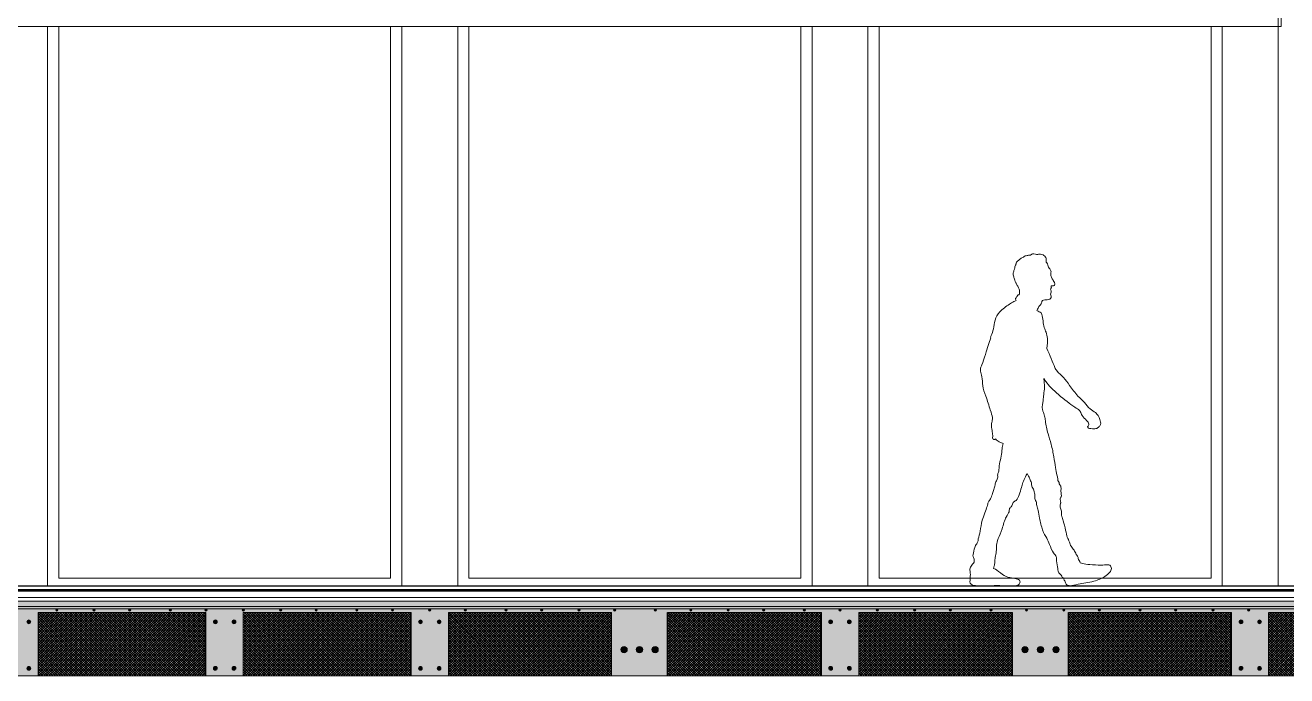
# Model space of a CAD drawing. Header units: metres. Extents: x -175 to 101, y -7 to 93.
# Drawn here: x 47.46 to 54.22, y -5.43 to -1.94 of the extents above; entities that cross this region are included whole.
import ezdxf

# ---------------------------------------------------------------- set-up
doc = ezdxf.new("R2010")
doc.units = ezdxf.units.M
for name, color, linetype, lineweight, transparency in [('DC_ARMADURA', 251, 'Continuous', 9, 0.3), ('DC_SOMBREADO', 252, 'Continuous', 9, 0.4), ('DC_TRANSPARENTE', 251, 'Continuous', 9, 0.4), ('DG_PERSONAS', 252, 'Continuous', 9, 0.3)]:
    doc.layers.add(name, color=color, linetype=linetype, lineweight=lineweight, transparency=transparency)
doc.layers.add('DC_LINEA', color=251, linetype='Continuous', lineweight=9)
pattern_1 = [(45, (-1.294289, -17.870023), (-0.0067351921, 0.0067351921), []), (135, (-1.294289, -17.870023), (-0.0067351921, -0.0067351921), [])]

# ---------------------------------------------------------------- blocks, each defined once
blk = doc.blocks.new('EPS')
at = {"layer": 'DC_SOMBREADO', "linetype": 'Continuous', "transparency": 33554577}
h = blk.add_hatch(dxfattribs=at)
h.set_pattern_fill('ANSI37', color=9, scale=0.003)
h.set_pattern_definition([(45, (-0.414305, -0.79556), (-0.006735192091, 0.006735192091), []), (135, (-0.414305, -0.79556), (-0.006735192091, -0.006735192091), [])])
h.paths.add_polyline_path([(-6232.4327, 2478.7017), (-6233.3077, 2478.7017), (-6233.3077, 2478.3617), (-6232.4327, 2478.3617)])
blk.add_line((-6233.3077, 2478.7017), (-6232.4327, 2478.7017))
at = {"layer": 'DC_LINEA', "linetype": 'Continuous'}
for p, q in [((-6233.3077, 2478.3617), (-6233.3077, 2478.7017)), ((-6232.4327, 2478.3617), (-6232.4327, 2478.7017))]:
    blk.add_line(p, q, dxfattribs=at)
at = {"layer": 'DC_TRANSPARENTE', "linetype": 'Continuous'}
blk.add_line((-6232.4327, 2478.3617), (-6233.3077, 2478.3617), dxfattribs=at)

msp = doc.modelspace()

# ---------------------------------------------------------------- hatches: boundary and pattern name
at = {"layer": 'DC_ARMADURA'}
h = msp.add_hatch(color=256, dxfattribs=at)
edge = h.paths.add_edge_path()
edge.add_arc((47.6281, -5.0746), 0.006, 0, 360)
h = msp.add_hatch(color=256, dxfattribs=at)
edge = h.paths.add_edge_path()
edge.add_arc((47.8281, -5.0746), 0.006, 0, 360)
h = msp.add_hatch(color=256, dxfattribs=at)
edge = h.paths.add_edge_path()
edge.add_arc((48.0191, -5.0746), 0.006, 0, 360)
h = msp.add_hatch(color=256, dxfattribs=at)
edge = h.paths.add_edge_path()
edge.add_arc((48.2371, -5.0746), 0.006, 0, 360)
h = msp.add_hatch(color=256, dxfattribs=at)
edge = h.paths.add_edge_path()
edge.add_arc((48.4281, -5.0746), 0.006, 0, 360)
h = msp.add_hatch(color=256, dxfattribs=at)
edge = h.paths.add_edge_path()
edge.add_arc((48.6281, -5.0746), 0.006, 0, 360)
h = msp.add_hatch(color=256, dxfattribs=at)
edge = h.paths.add_edge_path()
edge.add_arc((48.8281, -5.0746), 0.006, 0, 360)
h = msp.add_hatch(color=256, dxfattribs=at)
edge = h.paths.add_edge_path()
edge.add_arc((49.0191, -5.0746), 0.006, 0, 360)
h = msp.add_hatch(color=256, dxfattribs=at)
edge = h.paths.add_edge_path()
edge.add_arc((49.2371, -5.0746), 0.006, 0, 360)
h = msp.add_hatch(color=256, dxfattribs=at)
edge = h.paths.add_edge_path()
edge.add_arc((49.4281, -5.0746), 0.006, 0, 360)
h = msp.add_hatch(color=256, dxfattribs=at)
edge = h.paths.add_edge_path()
edge.add_arc((49.6281, -5.0746), 0.006, 0, 360)
h = msp.add_hatch(color=256, dxfattribs=at)
edge = h.paths.add_edge_path()
edge.add_arc((49.8191, -5.0746), 0.006, 0, 360)
h = msp.add_hatch(color=256, dxfattribs=at)
edge = h.paths.add_edge_path()
edge.add_arc((50.0371, -5.0746), 0.006, 0, 360)
h = msp.add_hatch(color=256, dxfattribs=at)
edge = h.paths.add_edge_path()
edge.add_arc((50.2281, -5.0746), 0.006, 0, 360)
h = msp.add_hatch(color=256, dxfattribs=at)
edge = h.paths.add_edge_path()
edge.add_arc((50.4281, -5.0746), 0.006, 0, 360)
h = msp.add_hatch(color=256, dxfattribs=at)
edge = h.paths.add_edge_path()
edge.add_arc((50.6191, -5.0746), 0.006, 0, 360)
h = msp.add_hatch(color=256, dxfattribs=at)
edge = h.paths.add_edge_path()
edge.add_arc((50.8371, -5.0746), 0.006, 0, 360)
h = msp.add_hatch(color=256, dxfattribs=at)
edge = h.paths.add_edge_path()
edge.add_arc((51.0281, -5.0746), 0.006, 0, 360)
h = msp.add_hatch(color=256, dxfattribs=at)
edge = h.paths.add_edge_path()
edge.add_arc((51.2281, -5.0746), 0.006, 0, 360)
h = msp.add_hatch(color=256, dxfattribs=at)
edge = h.paths.add_edge_path()
edge.add_arc((51.4191, -5.0746), 0.006, 0, 360)
h = msp.add_hatch(color=256, dxfattribs=at)
edge = h.paths.add_edge_path()
edge.add_arc((51.6371, -5.0746), 0.006, 0, 360)
h = msp.add_hatch(color=256, dxfattribs=at)
edge = h.paths.add_edge_path()
edge.add_arc((51.8281, -5.0746), 0.006, 0, 360)
h = msp.add_hatch(color=256, dxfattribs=at)
edge = h.paths.add_edge_path()
edge.add_arc((52.0281, -5.0746), 0.006, 0, 360)
h = msp.add_hatch(color=256, dxfattribs=at)
edge = h.paths.add_edge_path()
edge.add_arc((52.2281, -5.0746), 0.006, 0, 360)
h = msp.add_hatch(color=256, dxfattribs=at)
edge = h.paths.add_edge_path()
edge.add_arc((52.4191, -5.0746), 0.006, 0, 360)
h = msp.add_hatch(color=256, dxfattribs=at)
edge = h.paths.add_edge_path()
edge.add_arc((52.6371, -5.0746), 0.006, 0, 360)
h = msp.add_hatch(color=256, dxfattribs=at)
edge = h.paths.add_edge_path()
edge.add_arc((52.8281, -5.0746), 0.006, 0, 360)
h = msp.add_hatch(color=256, dxfattribs=at)
edge = h.paths.add_edge_path()
edge.add_arc((53.0281, -5.0746), 0.006, 0, 360)
h = msp.add_hatch(color=256, dxfattribs=at)
edge = h.paths.add_edge_path()
edge.add_arc((53.2191, -5.0746), 0.006, 0, 360)
h = msp.add_hatch(color=256, dxfattribs=at)
edge = h.paths.add_edge_path()
edge.add_arc((53.4371, -5.0746), 0.006, 0, 360)
h = msp.add_hatch(color=256, dxfattribs=at)
edge = h.paths.add_edge_path()
edge.add_arc((53.6281, -5.0746), 0.006, 0, 360)
h = msp.add_hatch(color=256, dxfattribs=at)
edge = h.paths.add_edge_path()
edge.add_arc((53.8281, -5.0746), 0.006, 0, 360)
h = msp.add_hatch(color=256, dxfattribs=at)
edge = h.paths.add_edge_path()
edge.add_arc((54.0191, -5.0746), 0.006, 0, 360)
h = msp.add_hatch(color=256, dxfattribs=at)
edge = h.paths.add_edge_path()
edge.add_arc((47.4781, -5.1386), 0.01, 0, 360)
h = msp.add_hatch(color=256, dxfattribs=at)
edge = h.paths.add_edge_path()
edge.add_arc((48.4781, -5.1386), 0.01, 0, 360)
h = msp.add_hatch(color=256, dxfattribs=at)
edge = h.paths.add_edge_path()
edge.add_arc((48.5781, -5.1386), 0.01, 0, 360)
h = msp.add_hatch(color=256, dxfattribs=at)
edge = h.paths.add_edge_path()
edge.add_arc((49.5781, -5.1386), 0.01, 0, 360)
h = msp.add_hatch(color=256, dxfattribs=at)
edge = h.paths.add_edge_path()
edge.add_arc((49.6781, -5.1386), 0.01, 0, 360)
h = msp.add_hatch(color=256, dxfattribs=at)
edge = h.paths.add_edge_path()
edge.add_arc((51.7781, -5.1386), 0.01, 0, 360)
h = msp.add_hatch(color=256, dxfattribs=at)
edge = h.paths.add_edge_path()
edge.add_arc((51.8781, -5.1386), 0.01, 0, 360)
h = msp.add_hatch(color=256, dxfattribs=at)
edge = h.paths.add_edge_path()
edge.add_arc((53.9781, -5.1386), 0.01, 0, 360)
h = msp.add_hatch(color=256, dxfattribs=at)
edge = h.paths.add_edge_path()
edge.add_arc((54.0781, -5.1386), 0.01, 0, 360)
h = msp.add_hatch(color=256, dxfattribs=at)
edge = h.paths.add_edge_path()
edge.add_arc((50.6699, -5.2876), 0.0173, 0, 360)
h = msp.add_hatch(color=256, dxfattribs=at)
edge = h.paths.add_edge_path()
edge.add_arc((50.7531, -5.2876), 0.0173, 0, 360)
h = msp.add_hatch(color=256, dxfattribs=at)
edge = h.paths.add_edge_path()
edge.add_arc((50.8364, -5.2876), 0.0173, 0, 360)
h = msp.add_hatch(color=256, dxfattribs=at)
edge = h.paths.add_edge_path()
edge.add_arc((52.8199, -5.2876), 0.0173, 0, 360)
h = msp.add_hatch(color=256, dxfattribs=at)
edge = h.paths.add_edge_path()
edge.add_arc((52.9031, -5.2876), 0.0173, 0, 360)
h = msp.add_hatch(color=256, dxfattribs=at)
edge = h.paths.add_edge_path()
edge.add_arc((52.9864, -5.2876), 0.0173, 0, 360)
h = msp.add_hatch(color=256, dxfattribs=at)
edge = h.paths.add_edge_path()
edge.add_arc((47.4781, -5.3876), 0.01, 0, 360)
h = msp.add_hatch(color=256, dxfattribs=at)
edge = h.paths.add_edge_path()
edge.add_arc((48.4781, -5.3876), 0.01, 0, 360)
h = msp.add_hatch(color=256, dxfattribs=at)
edge = h.paths.add_edge_path()
edge.add_arc((48.5781, -5.3876), 0.01, 0, 360)
h = msp.add_hatch(color=256, dxfattribs=at)
edge = h.paths.add_edge_path()
edge.add_arc((49.5781, -5.3876), 0.01, 0, 360)
h = msp.add_hatch(color=256, dxfattribs=at)
edge = h.paths.add_edge_path()
edge.add_arc((49.6781, -5.3876), 0.01, 0, 360)
h = msp.add_hatch(color=256, dxfattribs=at)
edge = h.paths.add_edge_path()
edge.add_arc((51.7781, -5.3876), 0.01, 0, 360)
h = msp.add_hatch(color=256, dxfattribs=at)
edge = h.paths.add_edge_path()
edge.add_arc((51.8781, -5.3876), 0.01, 0, 360)
h = msp.add_hatch(color=256, dxfattribs=at)
edge = h.paths.add_edge_path()
edge.add_arc((53.9781, -5.3876), 0.01, 0, 360)
h = msp.add_hatch(color=256, dxfattribs=at)
edge = h.paths.add_edge_path()
edge.add_arc((54.0781, -5.3876), 0.01, 0, 360)
at = {"layer": 'DC_LINEA', "transparency": 33554651}
h = msp.add_hatch(dxfattribs=at)
h.set_pattern_fill('AR-CONC', color=256, scale=0.001)
h.set_pattern_definition([(50, (-0.87998, -10.63795), (0.18218467, -0.0159391), [0.01905, -0.20955]), (355, (-0.87998, -10.63795), (-0.0352434, 0.19105685), [0.01524, -0.1676406]), (100.45144, (-0.8648, -10.63928), (0.14694125, 0.17511775), [0.01619, -0.17809024]), (46.1842, (-0.87998, -10.58715), (0.271079, -0.0420423), [0.028575, -0.314325]), (96.63556, (-0.8574, -10.59066), (0.2374041, 0.2474261), [0.024285, -0.2671356]), (351.18415, (-0.87998, -10.58715), (0.2374041, 0.2474261), [0.02286, -0.2514597]), (21, (-0.85458, -10.59985), (0.1516144, -0.1022652), [0.01905, -0.20955]), (326, (-0.85458, -10.59985), (0.061802, 0.18418797), [0.01524, -0.16764]), (71.45144, (-0.84195, -10.60837), (0.2134164, 0.08192277), [0.01619, -0.17808994]), (37.5, (-0.879984, -10.63795), (0.0030886, 0.08455504), [0, -0.165608, 0, -0.17018, 0, -0.168275]), (7.5, (-0.87998, -10.63795), (0.06681966, 0.10018057), [0, -0.097028, 0, -0.161798, 0, -0.064135]), (327.5, (-0.936626, -10.63795), (0.135590595, -0.005728744), [0, -0.0635, 0, -0.19812, 0, -0.26289]), (317.5, (-0.96203, -10.63795), (0.14812918, 0.0254265), [0, -0.08255, 0, -0.131572, 0, -0.18669])])
h.paths.add_polyline_path([(52.7531, -5.0876), (51.9281, -5.0876), (51.9281, -5.4276), (51.7281, -5.4276), (51.7281, -5.0876), (50.9031, -5.0876), (50.9031, -5.3776), (50.9031, -5.4276), (50.6031, -5.4276), (50.6031, -5.0876), (49.7281, -5.0876), (49.7281, -5.4276), (49.5281, -5.4276), (49.5281, -5.0876), (48.6281, -5.0876), (48.6281, -5.4276), (48.4281, -5.4276), (48.4281, -5.0876), (47.5281, -5.0876), (47.5281, -5.3776), (47.5281, -5.4276), (47.3281, -5.4276), (47.3281, -5.0876), (46.4531, -5.0876), (46.4531, -5.4276), (46.1531, -5.4276), (46.1531, -5.0876), (45.3281, -5.0876), (45.3281, -5.4276), (45.1281, -5.4276), (45.1281, -5.0876), (44.2531, -5.0876), (44.2531, -5.4276), (43.1781, -5.4276), (43.1781, -5.0276), (60.4781, -5.0276), (60.4781, -5.4276), (59.4031, -5.4276), (59.4031, -5.0876), (58.5281, -5.0876), (58.5281, -5.4276), (58.3281, -5.4276), (58.3281, -5.0876), (57.5031, -5.0876), (57.5031, -5.3776), (57.5031, -5.4276), (57.2031, -5.4276), (57.2031, -5.0876), (56.3281, -5.0876), (56.3281, -5.4276), (56.1281, -5.4276), (56.1281, -5.0876), (55.2281, -5.0876), (55.2281, -5.4276), (55.0281, -5.4276), (55.0281, -5.0876), (54.1281, -5.0876), (54.1281, -5.4276), (53.9281, -5.4276), (53.9281, -5.0876), (53.0531, -5.0876), (53.0531, -5.4276), (52.7531, -5.4276)])
at = {"layer": 'DC_SOMBREADO', "linetype": 'Continuous', "transparency": 33554577}
h = msp.add_hatch(dxfattribs=at)
h.set_pattern_fill('ANSI37', color=9, scale=0.003)
h.set_pattern_definition([(45, (2.005711, -17.870023), (-0.006735192, 0.006735192), []), (135, (2.005711, -17.870023), (-0.006735192, -0.006735192), [])])
h.paths.add_polyline_path([(47.5281, -5.0876), (48.4281, -5.0876), (48.4281, -5.4276), (47.5281, -5.4276)])
h = msp.add_hatch(dxfattribs=at)
h.set_pattern_fill('ANSI37', color=9, scale=0.003)
h.set_pattern_definition([(45, (0.905711, -17.870023), (-0.0067351921, 0.0067351921), []), (135, (0.905711, -17.870023), (-0.0067351921, -0.0067351921), [])])
h.paths.add_polyline_path([(48.6281, -5.0876), (49.5281, -5.0876), (49.5281, -5.4276), (48.6281, -5.4276)])
h = msp.add_hatch(dxfattribs=at)
h.set_pattern_fill('ANSI37', color=9, scale=0.003)
h.set_pattern_definition(pattern_1)
h.paths.add_polyline_path([(50.9031, -5.0876), (51.7281, -5.0876), (51.7281, -5.4276), (50.9031, -5.4276)])
h = msp.add_hatch(dxfattribs=at)
h.set_pattern_fill('ANSI37', color=9, scale=0.003)
h.set_pattern_definition(pattern_1)
h.paths.add_polyline_path([(52.7531, -5.0876), (51.9281, -5.0876), (51.9281, -5.4276), (52.7531, -5.4276)])
h = msp.add_hatch(dxfattribs=at)
h.set_pattern_fill('ANSI37', color=9, scale=0.003)
h.set_pattern_definition([(45, (-0.194289, -17.870023), (-0.0067351921, 0.0067351921), []), (135, (-0.194289, -17.870023), (-0.0067351921, -0.0067351921), [])])
h.paths.add_polyline_path([(55.0281, -5.0876), (54.1281, -5.0876), (54.1281, -5.4276), (55.0281, -5.4276)])

# ---------------------------------------------------------------- linework, layer by layer
for p, q in [((60.4205, -4.9476), (43.2358, -4.9471)), ((60.4205, -4.9676), (43.2358, -4.9671)), ((43.2358, -4.9726), (60.4205, -4.9731)), ((48.4281, -5.4276), (48.4281, -5.0876)), ((49.5281, -5.4276), (49.5281, -5.0876)), ((50.6031, -5.4276), (50.6031, -5.0876)), ((50.9031, -5.4276), (50.9031, -5.0876)), ((50.9031, -5.0876), (51.7281, -5.0876)), ((51.7281, -5.4276), (51.7281, -5.0876)), ((51.9281, -5.0876), (52.7531, -5.0876)), ((52.7531, -5.4276), (52.7531, -5.0876)), ((53.0531, -5.4276), (53.0531, -5.0876)), ((53.9281, -5.4276), (53.9281, -5.0876)), ((54.1281, -5.0876), (55.0281, -5.0876)), ((54.1281, -5.4276), (54.1281, -5.0876))]:
    msp.add_line(p, q)
msp.add_lwpolyline([(43.2358, -5.007), (60.4199, -5.0075)])
at = {"layer": 'DC_ARMADURA', "ltscale": 0.2}
for p, q in [((60.4491, -5.0566), (43.2071, -5.0566)), ((60.4491, -5.0686), (43.2071, -5.0686))]:
    msp.add_line(p, q, dxfattribs=at)
for centre in [(47.6281, -5.0746), (47.8281, -5.0746), (48.0191, -5.0746), (48.2371, -5.0746), (48.4281, -5.0746), (48.6281, -5.0746), (48.8281, -5.0746), (49.0191, -5.0746), (49.2371, -5.0746), (49.4281, -5.0746), (49.6281, -5.0746), (49.8191, -5.0746), (50.0371, -5.0746), (50.2281, -5.0746), (50.4281, -5.0746), (50.6191, -5.0746), (50.8371, -5.0746), (51.0281, -5.0746), (51.2281, -5.0746), (51.4191, -5.0746), (51.6371, -5.0746), (51.8281, -5.0746), (52.0281, -5.0746), (52.2281, -5.0746), (52.4191, -5.0746), (52.6371, -5.0746), (52.8281, -5.0746), (53.0281, -5.0746), (53.2191, -5.0746), (53.4371, -5.0746), (53.6281, -5.0746), (53.8281, -5.0746), (54.0191, -5.0746)]:
    msp.add_circle(centre, 0.006, dxfattribs=at)
at = {"layer": 'DC_ARMADURA'}
for centre, radius in [((47.4781, -5.1386), 0.01), ((48.4781, -5.1386), 0.01), ((48.5781, -5.1386), 0.01), ((49.5781, -5.1386), 0.01), ((49.6781, -5.1386), 0.01), ((51.7781, -5.1386), 0.01), ((51.8781, -5.1386), 0.01), ((53.9781, -5.1386), 0.01), ((54.0781, -5.1386), 0.01), ((50.6699, -5.2876), 0.0173), ((50.7531, -5.2876), 0.0173), ((50.8364, -5.2876), 0.0173), ((52.8199, -5.2876), 0.0173), ((52.9031, -5.2876), 0.0173), ((52.9864, -5.2876), 0.0173), ((47.4781, -5.3876), 0.01), ((48.4781, -5.3876), 0.01), ((48.5781, -5.3876), 0.01), ((49.5781, -5.3876), 0.01), ((49.6781, -5.3876), 0.01), ((51.7781, -5.3876), 0.01), ((51.8781, -5.3876), 0.01), ((53.9781, -5.3876), 0.01), ((54.0781, -5.3876), 0.01)]:
    msp.add_circle(centre, radius, dxfattribs=at)
at = {"layer": 'DC_LINEA'}
for p, q in [((54.1781, -1.9472), (54.1781, -0.8773)), ((54.1931, -1.9472), (54.1931, -0.8773)), ((48.4281, -5.0876), (47.5281, -5.0876)), ((49.5281, -5.0876), (48.6281, -5.0876))]:
    msp.add_line(p, q, dxfattribs=at)
at = {"layer": 'DC_LINEA', "linetype": 'Continuous'}
for p, q in [((54.1931, -1.9472), (43.4575, -1.9472)), ((47.5281, -5.4276), (47.5281, -5.0876)), ((48.6281, -5.4276), (48.6281, -5.0876)), ((49.7281, -5.4276), (49.7281, -5.0876)), ((51.9281, -5.4276), (51.9281, -5.0876)), ((51.9281, -5.4276), (51.9281, -5.0876)), ((52.7531, -5.4276), (52.7531, -5.0876)), ((54.1281, -5.4276), (54.1281, -5.0876)), ((47.5281, -5.4276), (47.3281, -5.4276)), ((48.6281, -5.4276), (48.4281, -5.4276)), ((49.7281, -5.4276), (49.5281, -5.4276)), ((50.6031, -5.4276), (50.9031, -5.4276)), ((51.9281, -5.4276), (51.7281, -5.4276)), ((52.7531, -5.4276), (53.0531, -5.4276)), ((54.1281, -5.4276), (53.9281, -5.4276))]:
    msp.add_line(p, q, dxfattribs=at)
at = {"layer": 'DC_LINEA', "ltscale": 0.2}
msp.add_lwpolyline([(60.4781, -5.0276), (43.1781, -5.0276)], dxfattribs=at)
at = {"layer": 'DC_TRANSPARENTE', "linetype": 'Continuous'}
for p, q in [((47.5281, -5.4276), (48.4281, -5.4276)), ((48.6281, -5.4276), (49.5281, -5.4276)), ((50.9031, -5.4276), (51.7281, -5.4276)), ((52.7531, -5.4276), (51.9281, -5.4276)), ((55.0281, -5.4276), (54.1281, -5.4276))]:
    msp.add_line(p, q, dxfattribs=at)
for points in [[(54.1781, -4.9475), (54.1781, -1.282), (56.0781, -1.282), (56.0781, -4.9476)], [(47.5781, -4.9474), (47.5781, -1.9472)], [(49.4181, -1.9472), (49.4181, -4.9041), (47.6381, -4.9041), (47.6381, -1.9472)], [(49.4781, -1.9472), (49.4781, -4.9475)], [(49.7781, -4.9474), (49.7781, -1.9472)], [(51.6181, -1.9472), (51.6181, -4.9041), (49.8381, -4.9041), (49.8381, -1.9472)], [(51.6781, -1.9472), (51.6781, -4.9475)], [(51.9781, -4.9474), (51.9781, -1.9472)], [(53.8181, -1.9472), (53.8181, -4.9041), (52.0381, -4.9041), (52.0381, -1.9472)], [(53.8781, -1.9472), (53.8781, -4.9475)]]:
    msp.add_lwpolyline(points, dxfattribs=at)
at = {"layer": 'DG_PERSONAS'}
msp.add_open_spline([(52.651, -4.8522), (52.6527, -4.8479), (52.6548, -4.8374), (52.6595, -4.8181), (52.658, -4.7922), (52.6686, -4.761), (52.6652, -4.7273), (52.6763, -4.691), (52.6984, -4.6404), (52.7146, -4.5767), (52.7376, -4.5509), (52.7337, -4.5297), (52.7525, -4.5193), (52.7533, -4.4951), (52.7759, -4.4896), (52.7895, -4.4566), (52.8006, -4.4187), (52.8073, -4.3924), (52.8224, -4.3603), (52.8285, -4.3489), (52.8316, -4.3432), (52.837, -4.3542), (52.8439, -4.3667), (52.8464, -4.377), (52.8533, -4.3881), (52.8557, -4.3954), (52.8553, -4.4114), (52.8683, -4.4324), (52.8714, -4.4479), (52.8743, -4.4589), (52.8719, -4.483), (52.8823, -4.4917), (52.8816, -4.5167), (52.8922, -4.5429), (52.8978, -4.5842), (52.9129, -4.6499), (52.9359, -4.6882), (52.9514, -4.7225), (52.9692, -4.7695), (52.9904, -4.787), (52.9871, -4.8035), (52.9959, -4.8433), (52.9956, -4.8738), (53.0114, -4.8842), (53.0174, -4.8921), (53.0191, -4.9004), (53.027, -4.9033), (53.0292, -4.9107), (53.0355, -4.9252), (53.0423, -4.9415), (53.0639, -4.9474), (53.1077, -4.9352), (53.1895, -4.9247), (53.2474, -4.8985), (53.2745, -4.8765), (53.2869, -4.8528), (53.277, -4.8329), (53.26, -4.8324), (53.2263, -4.8351), (53.1688, -4.8324), (53.1321, -4.8273), (53.1207, -4.8234), (53.1162, -4.8217), (53.1136, -4.8105), (53.1034, -4.8022), (53.1065, -4.7934), (53.0936, -4.7765), (53.0846, -4.7524), (53.0655, -4.735), (53.0582, -4.7124), (53.053, -4.6958), (53.045, -4.6846), (53.0382, -4.6441), (53.0256, -4.6006), (53.0191, -4.5738), (53.0134, -4.5606), (53.018, -4.544), (53.0072, -4.5246), (53.0096, -4.5025), (53.0133, -4.4981), (53.0063, -4.4785), (53.0128, -4.4703), (53.0163, -4.4645), (53.0132, -4.445), (53.0125, -4.4326), (53.0147, -4.4099), (53.0014, -4.4006), (53.005, -4.3898), (52.9932, -4.3823), (52.9977, -4.3684), (52.9883, -4.3493), (52.9834, -4.3094), (52.9749, -4.253), (52.9625, -4.188), (52.9422, -4.132), (52.9364, -4.0964), (52.9282, -4.0616), (52.9271, -4.0354), (52.9197, -4.0178), (52.9152, -4.0096), (52.9121, -3.9941), (52.9125, -3.977), (52.918, -3.9546), (52.9181, -3.9281), (52.9261, -3.8903), (52.9233, -3.8554), (52.9211, -3.8377), (52.9207, -3.8335), (52.9279, -3.8449), (52.945, -3.8687), (52.9781, -3.9034), (53.064, -3.9747), (53.1008, -3.9949), (53.1191, -4.0097), (53.1226, -4.0339), (53.1511, -4.0575), (53.158, -4.0681), (53.1627, -4.0781), (53.1626, -4.0868), (53.1531, -4.0927), (53.1598, -4.1025), (53.1741, -4.1015), (53.1899, -4.1058), (53.2099, -4.1006), (53.2232, -4.0883), (53.2285, -4.0738), (53.2184, -4.0475), (53.2136, -4.0322), (53.1974, -4.0144), (53.1664, -3.9986), (53.14, -3.9594), (53.1022, -3.9299), (53.0581, -3.8708), (53.0297, -3.8294), (52.9899, -3.7962), (52.9796, -3.7743), (52.96, -3.7254), (52.9452, -3.6906), (52.9374, -3.6722), (52.9408, -3.6527), (52.942, -3.6195), (52.9341, -3.5861), (52.9219, -3.5601), (52.9167, -3.5286), (52.9138, -3.4996), (52.91, -3.4914), (52.9095, -3.4878), (52.9067, -3.4801), (52.8973, -3.4763), (52.888, -3.4717), (52.8842, -3.4695), (52.8859, -3.4649), (52.8898, -3.4564), (52.8987, -3.4413), (52.9073, -3.4373), (52.9095, -3.4198), (52.9194, -3.4113), (52.9462, -3.4125), (52.9586, -3.4062), (52.9613, -3.3923), (52.9545, -3.3816), (52.9603, -3.3718), (52.9603, -3.3633), (52.9578, -3.3583), (52.9564, -3.3511), (52.9635, -3.3475), (52.959, -3.3406), (52.9625, -3.3359), (52.9718, -3.3382), (52.9802, -3.3338), (52.9815, -3.325), (52.9746, -3.3132), (52.9691, -3.3027), (52.9581, -3.2876), (52.9595, -3.2664), (52.9598, -3.2564), (52.9505, -3.2425), (52.9425, -3.2327), (52.9422, -3.2194), (52.9362, -3.2125), (52.933, -3.2096), (52.9364, -3.1873), (52.9285, -3.1852), (52.9229, -3.1724), (52.9105, -3.1704), (52.8979, -3.1648), (52.8892, -3.1692), (52.8846, -3.1696), (52.8758, -3.168), (52.8605, -3.1641), (52.8545, -3.1685), (52.849, -3.1724), (52.8421, -3.1733), (52.8355, -3.1733), (52.8167, -3.1772), (52.8145, -3.1828), (52.8086, -3.1834), (52.7955, -3.1919), (52.7846, -3.2013), (52.7804, -3.2057), (52.7743, -3.2093), (52.7726, -3.2168), (52.7721, -3.2222), (52.7675, -3.226), (52.7642, -3.2483), (52.7569, -3.2625), (52.7568, -3.284), (52.7642, -3.3005), (52.7662, -3.3143), (52.7742, -3.3269), (52.7831, -3.3429), (52.7888, -3.3535), (52.7926, -3.3697), (52.7904, -3.3803), (52.7901, -3.3811), (52.7894, -3.3826), (52.7886, -3.3842), (52.7881, -3.385), (52.7867, -3.385), (52.7853, -3.385), (52.7839, -3.3851), (52.7711, -3.3992), (52.7683, -3.4079), (52.7706, -3.4142), (52.7718, -3.4163), (52.7639, -3.4201), (52.7479, -3.4278), (52.6932, -3.4649), (52.6598, -3.5067), (52.6543, -3.5571), (52.6442, -3.5941), (52.6336, -3.6122), (52.6369, -3.6162), (52.6322, -3.6295), (52.6226, -3.6572), (52.6081, -3.7033), (52.5906, -3.7596), (52.5815, -3.777), (52.5791, -3.7955), (52.5929, -3.8258), (52.5897, -3.8746), (52.6109, -3.929), (52.633, -4.0005), (52.6475, -4.041), (52.6433, -4.0629), (52.6385, -4.09), (52.6453, -4.1184), (52.648, -4.1435), (52.6444, -4.1544), (52.6507, -4.1595), (52.6558, -4.161), (52.6598, -4.1601), (52.6638, -4.1575), (52.6652, -4.1599), (52.6658, -4.1687), (52.7024, -4.1826), (52.7002, -4.1919), (52.6956, -4.2106), (52.6948, -4.2515), (52.6806, -4.2896), (52.6821, -4.332), (52.6707, -4.3454), (52.6769, -4.3704), (52.6616, -4.3863), (52.6592, -4.4113), (52.6495, -4.4339), (52.6449, -4.4573), (52.6323, -4.4853), (52.621, -4.4979), (52.6188, -4.5229), (52.5856, -4.5951), (52.5827, -4.6495), (52.5686, -4.6928), (52.5681, -4.7127), (52.5518, -4.7284), (52.5437, -4.7691), (52.5389, -4.7838), (52.5485, -4.8022), (52.5485, -4.8191), (52.5385, -4.8297), (52.5219, -4.8499), (52.5272, -4.8714), (52.5244, -4.88), (52.5277, -4.8855), (52.5256, -4.8953), (52.5253, -4.9149), (52.5243, -4.9324), (52.5411, -4.9445), (52.5747, -4.9449), (52.6258, -4.9449), (52.7043, -4.944), (52.7653, -4.9468), (52.79, -4.9406), (52.7979, -4.9169), (52.7721, -4.9048), (52.737, -4.9027), (52.6987, -4.8878), (52.6627, -4.8548), (52.6545, -4.8534), (52.651, -4.8522)], degree=3, knots=[0, 0, 0, 0, 0.180801, 0.443994, 0.734182, 1.060564, 1.389214, 1.736034, 2.167588, 2.634876, 2.959709, 3.199473, 3.44507, 3.704389, 3.95498, 4.289566, 4.652457, 4.956634, 5.291628, 5.545061, 5.545061, 5.545061, 5.847687, 6.031056, 6.234514, 6.394421, 6.619744, 6.908764, 7.135336, 7.333129, 7.607605, 7.809369, 8.085974, 8.393161, 8.764261, 9.246019, 9.707042, 10.068602, 10.476072, 10.762374, 10.983693, 11.355264, 11.672512, 11.906296, 12.089212, 12.280141, 12.280141, 12.280141, 12.53534, 12.782579, 13.036343, 13.430609, 13.97547, 14.44686, 14.790059, 15.080349, 15.330775, 15.555593, 15.898583, 16.356305, 16.719094, 16.929357, 16.929357, 16.929357, 17.17068, 17.328927, 17.584288, 17.882141, 18.172502, 18.452605, 18.687915, 18.893072, 19.281556, 19.743777, 20.042274, 20.250701, 20.479065, 20.753153, 21.013657, 21.148873, 21.398808, 21.577563, 21.723601, 21.971444, 22.188457, 22.453034, 22.668221, 22.840141, 23.033109, 23.235575, 23.494001, 23.857321, 24.297751, 24.773709, 25.217214, 25.565149, 25.905722, 26.201292, 26.505568, 26.505568, 26.505568, 26.8221, 27.136645, 27.469497, 27.876158, 28.310943, 28.448302, 28.448302, 28.448302, 28.813273, 29.220063, 29.826036, 30.201145, 30.45843, 30.735363, 31.077648, 31.284095, 31.468132, 31.629295, 31.800626, 31.964191, 32.175679, 32.40889, 32.664601, 32.902416, 33.119756, 33.417504, 33.649765, 33.919944, 34.256317, 34.642676, 35.044064, 35.531657, 35.950037, 36.348148, 36.628651, 37.036132, 37.479474, 37.479474, 37.479474, 37.885065, 38.231499, 38.540316, 38.895253, 39.201228, 39.201228, 39.201228, 39.390108, 39.576823, 39.773403, 39.773403, 39.773403, 39.993495, 40.227698, 40.397541, 40.624927, 40.822907, 41.114982, 41.320773, 41.521417, 41.716161, 41.901346, 42.063988, 42.200282, 42.343706, 42.489568, 42.632556, 42.75521, 42.926597, 43.069586, 43.228394, 43.442952, 43.656584, 43.901024, 44.159201, 44.340218, 44.568121, 44.772881, 44.974393, 45.180592, 45.180592, 45.180592, 45.391803, 45.61738, 45.838738, 46.074119, 46.263477, 46.394714, 46.587466, 46.838348, 47.006398, 47.170793, 47.332393, 47.505094, 47.778763, 47.92175, 48.064409, 48.31931, 48.564885, 48.720492, 48.884363, 49.059057, 49.202058, 49.348964, 49.644776, 49.909693, 50.198614, 50.470985, 50.705123, 50.95217, 51.22223, 51.456029, 51.743399, 51.743399, 51.743399, 51.834612, 51.928983, 51.928983, 51.928983, 52.007223, 52.007223, 52.007223, 52.439413, 52.673941, 52.673941, 52.673941, 52.974408, 53.444902, 53.874499, 54.284715, 54.66053, 54.917794, 54.917794, 54.917794, 55.350537, 55.824164, 56.330946, 56.620206, 56.889381, 57.263899, 57.721504, 58.233551, 58.81506, 59.241565, 59.544755, 59.887814, 60.252326, 60.584447, 60.793969, 60.967341, 61.118586, 61.254212, 61.38712, 61.477404, 61.715234, 61.715234, 61.715234, 62.023783, 62.38721, 62.763785, 63.128262, 63.358967, 63.631941, 63.892746, 64.1771, 64.461511, 64.746917, 65.063747, 65.291313, 65.569055, 66.079171, 66.521055, 66.900306, 67.144558, 67.411783, 67.779781, 68.006473, 68.259596, 68.48744, 68.704204, 68.99122, 69.255897, 69.449051, 69.449051, 69.449051, 69.762878, 69.992298, 70.22914, 70.554282, 70.967201, 71.484483, 71.932867, 72.204529, 72.446877, 72.723372, 73.065494, 73.441472, 73.831725, 74.023463, 74.023463, 74.023463, 74.023463], dxfattribs=at)

# ---------------------------------------------------------------- block references
at = {"layer": 'DC_LINEA', "linetype": 'Continuous'}
for p in [(6283.0358, -2483.7893), (6286.3608, -2483.7893)]:
    msp.add_blockref('EPS', p, dxfattribs=at)

doc.saveas('drawing.dxf')
